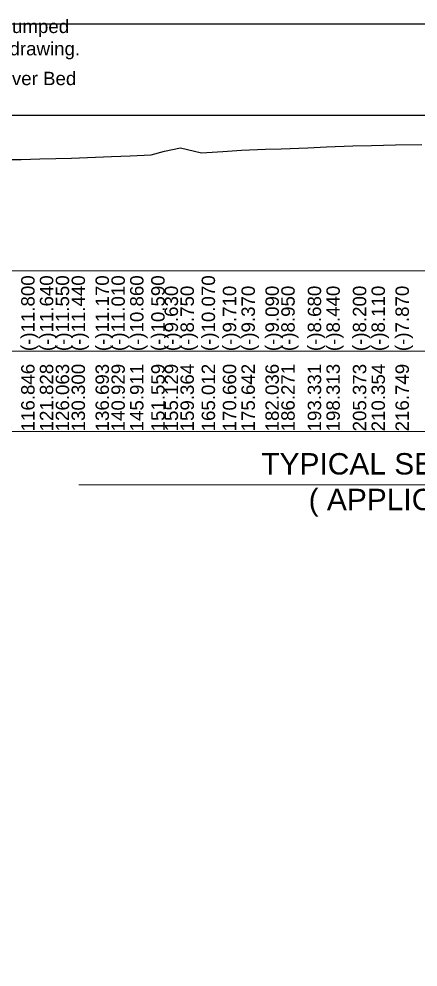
# Model space of a CAD drawing. Header units: inches. Extents: x 89000 to 845000, y -7071 to 18.
# Drawn here: x 192628 to 194119, y -3527 to 18 of the extents above; entities that cross this region are included whole.
import ezdxf

# ---------------------------------------------------------------- set-up
doc = ezdxf.new("R2010")
doc.units = ezdxf.units.IN
doc.header["$LTSCALE"] = 7
doc.header["$MEASUREMENT"] = 0
for name, color, linetype, lineweight in [('Cross section Data Border', 7, 'Continuous', 9), ('Cross Section Labels', 7, 'Continuous', 9), ('Existing_Bed_Level for Xsection', 7, 'Continuous', 25), ('Long Section Labels', 7, 'Continuous', 9)]:
    doc.layers.add(name, color=color, linetype=linetype, lineweight=lineweight)
doc.styles.get("Standard").update_dxf_attribs({"font": 'arial.ttf'})
doc.dimstyles.get("Standard").update_dxf_attribs({"dimtxt": 0.18, "dimasz": 0.18, "dimexe": 0.18, "dimexo": 0.0625, "dimgap": 0.09, "dimtad": 0, "dimtih": 1, "dimtoh": 1, "dimdec": 4, "dimzin": 0, "dimdsep": 46, "dimtxsty": 'Standard', "dimcen": 0.09, "dimadec": 0, "dimazin": 0, "dimtfac": 1, "dimtdec": 4, "dimtofl": 0, "dimtmove": 0, "dimatfit": 3, "dimfxl": 1, "dimtolj": 1, "dimtzin": 0, "dimarcsym": 0})

msp = doc.modelspace()

# ---------------------------------------------------------------- linework, layer by layer
msp.add_lwpolyline([(190000, 0), (200000, 0), (200000, -7071), (190000, -7071)], close=True)
at = {"layer": 'Cross section Data Border'}
msp.add_lwpolyline([(190100, -924), (199122.19546, -924), (199122.19546, -1524), (190100, -1524)], close=True, dxfattribs=at)
msp.add_lwpolyline([(190100, -1224), (199122.19546, -1224)], dxfattribs=at)
at = {"layer": 'Cross Section Labels'}
msp.add_lwpolyline([(192851.09773, -1724), (195011.09773, -1724), (197171.09773, -1724)], dxfattribs=at)
at = {"layer": 'Existing_Bed_Level for Xsection'}
for points in [[(191000, -342), (199022.19546, -342)], [(192556.7723, -508.18), (192635.84474, -507.2), (192705.58846, -504.96), (192764.88867, -503.7), (192824.19516, -502.16), (192913.70322, -498.38), (192973.00684, -496.14), (193042.75304, -494.04), (193121.81997, -490.26), (193171.8057, -476.82), (193231.10107, -464.5), (193310.16969, -482.98), (193389.24674, -477.94), (193458.98353, -473.18), (193548.49995, -469.26), (193607.79831, -467.3), (193706.63851, -463.52), (193776.38038, -460.16), (193875.21964, -456.8), (193944.96248, -455.54), (194034.48183, -452.18), (194133.31135, -451.06)]]:
    msp.add_lwpolyline(points, dxfattribs=at)

# ---------------------------------------------------------------- texts
at = {"layer": 'Cross Section Labels'}
for s, insert, char_height, attachment_point in [(' Assorted 2 Layers C.C Blocks(excluding Blocks at key) to be Placed / dumped^J@24.00 m³/m (excluding void) at or below Working LWL as shown in the drawing.^J450 x 450 x 450-------- - 60 % by volume^J350 x 350 x 350-------- - 40 % by volume', (191595.97298, -300), 50, 8), ('200Kg Sand Filled Geo-bag(minimum 3 -Layers)to be dumped on River Bed^J@24.00m³/m as shown in drawing.', (191665.46558, -328), 50, 8), ('TYPICAL SECTION OF KATAKHALI KHAL AT KM 102.200^J( APPLICABLE FROM KM 102.120 TO KM 102.200)', (195011.09773, -1724), 80, 5)]:
    msp.add_mtext(s, dxfattribs=dict(at, insert=insert, char_height=char_height, attachment_point=attachment_point))
at = {"layer": 'Long Section Labels', "char_height": 50, "attachment_point": 1, "rotation": 90}
for s, insert in [('(-)11.800', (192635.84474, -1224)), ('(-)11.640', (192705.58846, -1224)), ('(-)11.550', (192764.88867, -1224)), ('(-)11.440', (192824.19516, -1224)), ('(-)11.170', (192913.70322, -1224)), ('(-)11.010', (192973.00684, -1224)), ('(-)10.860', (193042.75304, -1224)), ('(-)10.590', (193121.81997, -1224)), ('(-)10.070', (193310.16969, -1224)), ('(-)9.630', (193171.8057, -1224)), ('(-)8.750', (193231.10107, -1224)), ('(-)9.710', (193389.24674, -1224)), ('(-)9.370', (193458.98353, -1224)), ('(-)9.090', (193548.49995, -1224)), ('(-)8.950', (193607.79831, -1224)), ('(-)8.680', (193706.63851, -1224)), ('(-)8.440', (193776.38038, -1224)), ('(-)8.200', (193875.21964, -1224)), ('(-)8.110', (193944.96248, -1224)), ('(-)7.870', (194034.48183, -1224)), ('116.846', (192635.84474, -1524)), ('121.828', (192705.58846, -1524)), ('126.063', (192764.88867, -1524)), ('130.300', (192824.19516, -1524)), ('136.693', (192913.70322, -1524)), ('140.929', (192973.00684, -1524)), ('145.911', (193042.75304, -1524)), ('151.559', (193121.81997, -1524)), ('155.129', (193171.8057, -1524)), ('159.364', (193231.10107, -1524)), ('165.012', (193310.16969, -1524)), ('170.660', (193389.24674, -1524)), ('175.642', (193458.98353, -1524)), ('182.036', (193548.49995, -1524)), ('186.271', (193607.79831, -1524)), ('193.331', (193706.63851, -1524)), ('198.313', (193776.38038, -1524)), ('205.373', (193875.21964, -1524)), ('210.354', (193944.96248, -1524)), ('216.749', (194034.48183, -1524))]:
    msp.add_mtext(s, dxfattribs=dict(at, insert=insert))

# ---------------------------------------------------------------- leaders
at = {"layer": 'Cross Section Labels', "annotation_type": 0, "has_hookline": 1, "hookline_direction": 0}
for points, text_width in [([(191295.97298, -388.01707), (191295.97298, -300), (191595.88298, -300)], 2510.77763), ([(191365.46558, -419.30845), (191365.46558, -328), (191665.37558, -328)], 2345.7367)]:
    msp.add_leader(points, dimstyle='Standard', override={"dimasz": 72}, dxfattribs=dict(at, text_width=text_width))

doc.saveas('drawing.dxf')
